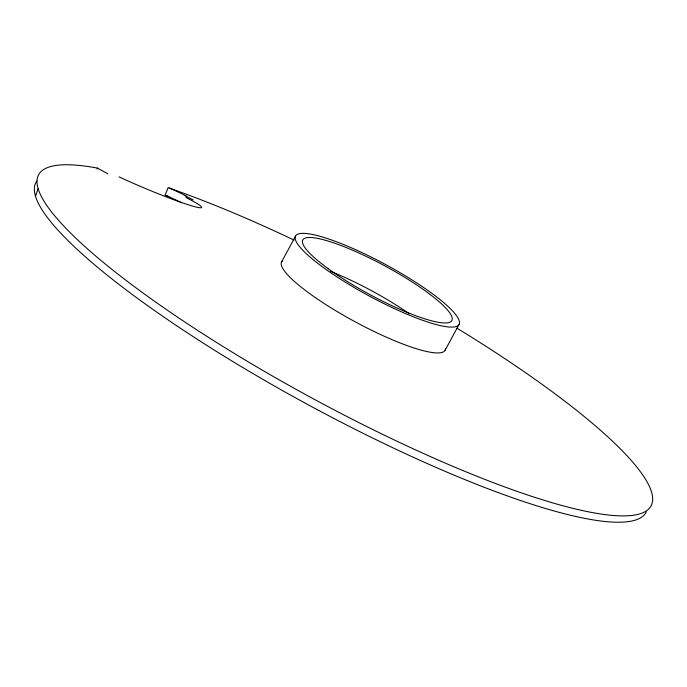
<?xml version="1.0" encoding="UTF-8"?>
<svg xmlns="http://www.w3.org/2000/svg" width="687" height="687" viewBox="0 0 687 687"><rect width="100%" height="100%" fill="white"/><g stroke="black" fill="none" stroke-linecap="round" stroke-linejoin="round"><path stroke-width="1.03" d="M35.475 196.181L38.146 188.642M97.116 169.096L97.528 168.109L107.756 173.768M281.558 261.953L295.53 236.113M445.15 350.19L459.122 324.341M184.777 195.572L193.081 199.865M646.312 511.944A346.832 66.175 28.4 0 1 306.728 403.973A346.832 66.175 28.4 0 1 36.823 180.99M168.804 196.594A346.832 66.175 28.4 0 0 164.906 195.237A51.8 39.46 -62.3 0 0 168.075 187.714A348.086 66.416 28.4 0 1 294.062 240.072M166.211 195.494A59.245 4.74 22.5 0 1 181.703 202.82M456.932 328.163A348.086 66.416 28.4 0 1 620.507 515.86A348.086 66.416 28.4 0 1 184.082 321.507A348.086 66.416 28.4 0 1 97.528 168.109M169.277 187.946A59.297 4.757 22.5 0 1 186.392 196.078M445.537 348.524A92.934 17.733 28.4 0 1 355.256 321.851A92.934 17.733 28.4 0 1 282.7 260.639M330.499 271.365A84.75 16.17 28.4 0 1 409.186 313.71M185.988 197.504A59.34 4.294 22.8 0 1 190.024 205.319A59.34 4.294 22.8 0 1 119.023 176.851M323.345 267.518A92.934 17.733 28.4 0 0 457.989 325.655A92.934 17.733 28.4 0 0 350.653 247.509A92.934 17.733 28.4 0 0 323.345 267.518M328.103 268.634A84.75 16.17 28.4 0 0 450.878 321.653A84.75 16.17 28.4 0 0 353.006 250.394A84.75 16.17 28.4 0 0 328.103 268.634"/></g></svg>
